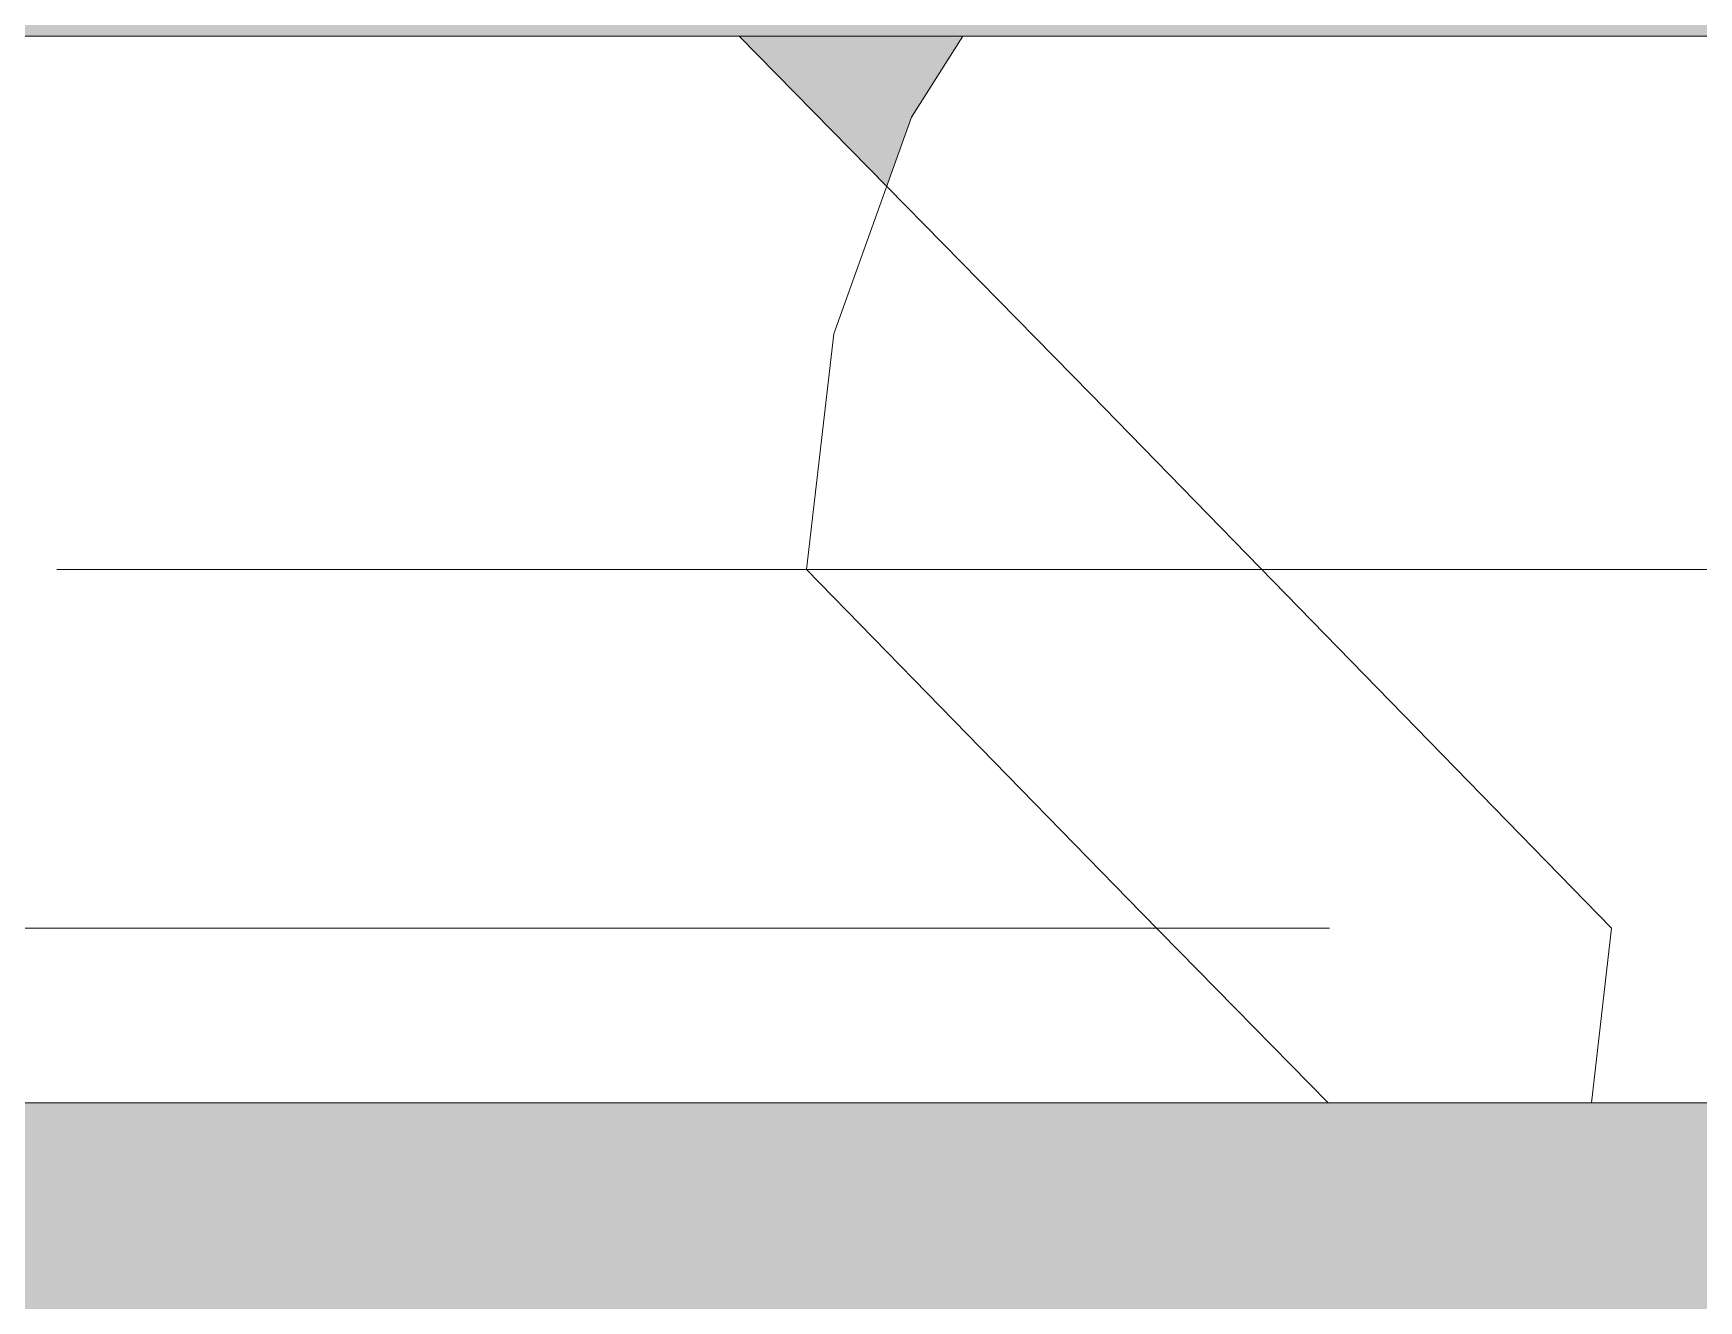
# Model space of a CAD drawing. Header units: inches. Extents: x -4266 to -1814, y 9706 to 12441.
# Drawn here: x -3311 to -3292.27, y 10925.96 to 10940.22 of the extents above; entities that cross this region are included whole.
import ezdxf

# ---------------------------------------------------------------- set-up
doc = ezdxf.new("R2010")
doc.units = ezdxf.units.IN
doc.header["$MEASUREMENT"] = 0
for name, color, linetype, lineweight in [('0-1', 7, 'Continuous', 5), ('0-3', 7, 'Continuous', 9), ('A-DETL-GENF-2', 253, 'Continuous', 9), ('A-FLOR-PATT-1', 251, 'Continuous', 9), ('A-WALL-3', 10, 'Continuous', 13), ('A-WALL-4', 254, 'Continuous', 5)]:
    doc.layers.add(name, color=color, linetype=linetype, lineweight=lineweight)

# ---------------------------------------------------------------- blocks, each defined once
blk = doc.blocks.new('switchgrass 26764 - switchgrass 26764-2219965-FLOOR PLAN - 1ST FLOOR')
at = {"layer": 'A-DETL-GENF-2'}
for p, q in [((12.159, 6.005), (8.205, 10.033)), ((18.013, 0), (12.159, 6.005)), ((3.367, 0), (-4.66, 0)), ((1.375, 0), (-0.362, 0)), ((1.375, 0), (1.427, 0)), ((1.427, 0), (1.494, 0)), ((1.494, 0), (1.57, 0)), ((1.57, 0), (1.648, 0)), ((1.648, 0), (1.718, 0)), ((1.718, 0), (1.775, 0)), ((1.775, 0), (1.81, 0)), ((1.81, 0), (3.113, 0)), ((3.113, 0), (3.692, 0)), ((3.547, 0), (3.257, 0)), ((3.257, 0), (3.547, 0)), ((3.484, 0), (3.367, 0)), ((3.564, 0), (3.484, 0)), ((4.883, 0), (3.547, 0)), ((3.547, 0), (3.606, 0)), ((3.615, 0), (3.564, 0)), ((3.606, 0), (3.694, 0)), ((3.641, 0), (3.615, 0)), ((3.937, 0), (3.641, 0)), ((3.692, 0), (5.574, 0)), ((3.694, 0), (3.799, 0)), ((3.799, 0), (3.907, 0)), ((3.907, 0), (4.006, 0)), ((4.524, 0), (3.937, 0)), ((4.006, 0), (4.083, 0)), ((4.083, 0), (4.126, 0)), ((4.126, 0), (4.345, 0)), ((4.309, 0), (4.282, 0)), ((4.282, 0), (4.335, 0)), ((4.737, 0), (4.309, 0)), ((4.335, 0), (4.886, 0)), ((4.345, 0), (4.936, 0)), ((5.517, 0), (4.524, 0)), ((5.51, 0), (4.737, 0)), ((4.995, 0), (4.883, 0)), ((4.886, 0), (4.995, 0)), ((4.936, 0), (5.803, 0)), ((7.89, 0), (5.429, 0)), ((5.429, 0), (6.539, 0)), ((5.574, 0), (5.51, 0)), ((7.014, 0), (5.517, 0)), ((5.803, 0), (6.846, 0)), ((6.442, 0), (6.153, 0)), ((6.153, 0), (7.532, 0)), ((7.021, 0), (6.442, 0)), ((6.539, 0), (7.573, 0)), ((6.846, 0), (7.969, 0)), ((10.28, 0), (7.014, 0)), ((7.136, 0), (7.021, 0)), ((7.461, 0), (7.136, 0)), ((7.807, 0), (7.228, 0)), ((7.228, 0), (7.535, 0)), ((8.759, 0), (7.456, 0)), ((7.456, 0), (11.943, 0)), ((7.967, 0), (7.461, 0)), ((7.532, 0), (9.787, 0)), ((7.535, 0), (8.377, 0)), ((7.573, 0), (8.568, 0)), ((9.627, 0), (7.807, 0)), ((8.759, 0), (7.89, 0)), ((8.625, 0), (7.967, 0)), ((7.969, 0), (9.073, 0)), ((8.571, 0), (8.179, 0)), ((8.179, 0), (9.048, 0)), ((8.374, 0), (8.37, 0)), ((8.37, 0), (8.667, 0)), ((8.547, 0), (8.374, 0)), ((8.377, 0), (10.254, 0)), ((8.821, 0), (8.547, 0)), ((8.568, 0), (9.561, 0)), ((9.065, 0), (8.571, 0)), ((10.28, 0), (8.625, 0)), ((8.667, 0), (9.171, 0)), ((10.93, 0), (8.759, 0)), ((8.805, 0), (8.759, 0)), ((8.857, 0), (8.805, 0)), ((9.158, 0), (8.821, 0)), ((8.912, 0), (8.857, 0)), ((9.559, 0), (8.903, 0)), ((8.903, 0), (9.627, 0)), ((8.964, 0), (8.912, 0)), ((9.007, 0), (8.964, 0)), ((9.037, 0), (9.007, 0)), ((9.048, 0), (9.037, 0)), ((10.197, 0), (9.065, 0)), ((9.073, 0), (10.061, 0)), ((9.516, 0), (9.158, 0)), ((9.171, 0), (10.978, 0)), ((11.075, 0), (9.338, 0)), ((9.338, 0), (9.366, 0)), ((9.366, 0), (10.422, 0)), ((9.856, 0), (9.516, 0)), ((10.121, 0), (9.559, 0)), ((9.561, 0), (10.586, 0)), ((12.957, 0), (9.772, 0)), ((9.772, 0), (9.832, 0)), ((9.787, 0), (10.793, 0)), ((9.832, 0), (11.109, 0)), ((10.139, 0), (9.856, 0)), ((10.061, 0), (10.351, 0)), ((10.617, 0), (10.121, 0)), ((10.323, 0), (10.139, 0)), ((11.254, 0), (10.197, 0)), ((10.254, 0), (10.583, 0)), ((11.22, 0), (10.28, 0)), ((10.493, 0), (10.28, 0)), ((10.681, 0), (10.323, 0)), ((10.351, 0), (10.604, 0)), ((10.422, 0), (10.681, 0)), ((10.583, 0), (10.493, 0)), ((10.586, 0), (11.68, 0)), ((10.604, 0), (11.257, 0)), ((11.53, 0), (10.617, 0)), ((10.785, 0), (10.641, 0)), ((10.641, 0), (11.262, 0)), ((11.402, 0), (10.785, 0)), ((10.793, 0), (11.806, 0)), ((10.981, 0), (10.93, 0)), ((10.978, 0), (11.364, 0)), ((11.33, 0), (10.981, 0)), ((13.391, 0), (11.075, 0)), ((12.665, 0), (11.079, 0)), ((11.079, 0), (12.957, 0)), ((11.109, 0), (11.364, 0)), ((11.364, 0), (11.22, 0)), ((11.654, 0), (11.254, 0)), ((11.257, 0), (12.146, 0)), ((11.262, 0), (11.811, 0)), ((11.364, 0), (11.33, 0)), ((12.047, 0), (11.402, 0)), ((12.002, 0), (11.53, 0)), ((11.683, 0), (11.654, 0)), ((11.68, 0), (12.879, 0)), ((11.724, 0), (11.683, 0)), ((11.773, 0), (11.724, 0)), ((11.824, 0), (11.773, 0)), ((11.806, 0), (12.891, 0)), ((11.811, 0), (12.286, 0)), ((11.873, 0), (11.824, 0)), ((11.914, 0), (11.873, 0)), ((11.943, 0), (11.914, 0)), ((13.681, 0), (11.943, 0)), ((11.943, 0), (12.665, 0)), ((12.523, 0), (12.002, 0)), ((13.91, 0), (12.047, 0)), ((12.146, 0), (13.989, 0)), ((12.286, 0), (12.683, 0)), ((12.545, 0), (12.523, 0)), ((12.874, 0), (12.545, 0)), ((12.683, 0), (13.001, 0)), ((12.879, 0), (12.874, 0)), ((12.891, 0), (14.115, 0)), ((13.001, 0), (13.238, 0)), ((13.238, 0), (13.391, 0)), ((13.75, 0), (13.681, 0)), ((13.83, 0), (13.75, 0)), ((13.912, 0), (13.83, 0)), ((14.423, 0), (13.91, 0)), ((13.99, 0), (13.912, 0)), ((13.989, 0), (14.619, 0)), ((14.054, 0), (13.99, 0)), ((14.099, 0), (14.054, 0)), ((14.115, 0), (14.099, 0)), ((14.839, 0), (14.423, 0)), ((14.619, 0), (14.839, 0)), ((17.786, -1.967), (18.013, 0))]:
    blk.add_line(p, q, dxfattribs=at)
blk = doc.blocks.new('gold flame spirea 26749 - gold flame spirea 26749-V169-FLOOR PLAN - 1ST FLOOR')
at = {"layer": 'A-DETL-GENF-2'}
for p, q in [((7.816, 3.86), (5.715, 6)), ((11.579, 0), (7.816, 3.86)), ((9.447, 0), (-11.282, 0)), ((1.35, 0), (1.632, 0)), ((1.632, 0), (1.76, 0)), ((1.72, 0), (1.675, 0)), ((1.675, 0), (1.925, 0)), ((1.818, 0), (1.72, 0)), ((1.76, 0), (1.861, 0)), ((1.858, 0), (1.818, 0)), ((1.883, 0), (1.858, 0)), ((1.861, 0), (1.886, 0)), ((1.886, 0), (1.883, 0)), ((1.925, 0), (2.177, 0)), ((2.177, 0), (2.738, 0)), ((2.885, 0), (2.699, 0)), ((2.699, 0), (2.94, 0)), ((2.738, 0), (3.072, 0)), ((3.065, 0), (2.885, 0)), ((2.94, 0), (3.19, 0)), ((3.23, 0), (3.065, 0)), ((3.072, 0), (3.458, 0)), ((3.19, 0), (3.441, 0)), ((3.382, 0), (3.23, 0)), ((3.523, 0), (3.382, 0)), ((3.441, 0), (3.687, 0)), ((3.458, 0), (3.909, 0)), ((3.656, 0), (3.523, 0)), ((3.783, 0), (3.656, 0)), ((3.687, 0), (3.921, 0)), ((3.909, 0), (3.783, 0)), ((3.921, 0), (4.137, 0)), ((4.137, 0), (4.327, 0)), ((4.327, 0), (4.521, 0)), ((4.521, 0), (4.672, 0)), ((4.672, 0), (4.797, 0)), ((4.797, 0), (4.914, 0)), ((4.914, 0), (5.041, 0)), ((4.972, 0), (4.932, 0)), ((4.932, 0), (5.816, 0)), ((4.992, 0), (4.972, 0)), ((5, 0), (4.992, 0)), ((5.004, 0), (5, 0)), ((5.012, 0), (5.004, 0)), ((5.031, 0), (5.012, 0)), ((5.072, 0), (5.031, 0)), ((5.041, 0), (5.197, 0)), ((5.139, 0), (5.072, 0)), ((5.185, 0), (5.139, 0)), ((5.22, 0), (5.185, 0)), ((5.197, 0), (5.397, 0)), ((5.25, 0), (5.22, 0)), ((5.284, 0), (5.25, 0)), ((5.331, 0), (5.284, 0)), ((5.397, 0), (5.331, 0)), ((5.75, 0), (5.712, 0)), ((5.712, 0), (6.165, 0)), ((5.765, 0), (5.75, 0)), ((5.763, 0), (5.762, 0)), ((5.762, 0), (5.766, 0)), ((5.778, 0), (5.763, 0)), ((5.766, 0), (5.765, 0)), ((5.816, 0), (5.778, 0)), ((6.165, 0), (6.592, 0)), ((6.592, 0), (7.009, 0)), ((7.009, 0), (7.427, 0)), ((7.427, 0), (7.863, 0)), ((7.863, 0), (8.329, 0)), ((8.329, 0), (8.841, 0)), ((8.841, 0), (9.027, 0)), ((9.027, 0), (10.051, 0)), ((9.388, 0), (9.213, 0)), ((9.213, 0), (9.383, 0)), ((9.383, 0), (9.624, 0)), ((9.533, 0), (9.388, 0)), ((9.59, 0), (9.447, 0)), ((9.656, 0), (9.533, 0)), ((9.743, 0), (9.59, 0)), ((9.624, 0), (9.902, 0)), ((9.763, 0), (9.656, 0)), ((9.915, 0), (9.743, 0)), ((9.86, 0), (9.763, 0)), ((9.954, 0), (9.86, 0)), ((9.902, 0), (10.183, 0)), ((10.115, 0), (9.915, 0)), ((10.051, 0), (9.954, 0)), ((10.353, 0), (10.115, 0)), ((10.183, 0), (10.432, 0)), ((10.638, 0), (10.353, 0)), ((10.432, 0), (10.617, 0)), ((10.617, 0), (10.702, 0)), ((10.981, 0), (10.638, 0)), ((10.702, 0), (10.837, 0)), ((10.837, 0), (11.016, 0)), ((10.981, 0), (10.935, 0)), ((10.935, 0), (10.981, 0)), ((11.059, 0), (10.981, 0)), ((11.016, 0), (11.217, 0)), ((11.156, 0), (11.059, 0)), ((11.26, 0), (11.156, 0)), ((11.217, 0), (11.423, 0)), ((11.357, 0), (11.26, 0)), ((11.273, -2.653), (11.579, 0)), ((11.435, 0), (11.357, 0)), ((11.423, 0), (11.612, 0)), ((11.481, 0), (11.435, 0)), ((11.491, 0), (11.464, 0)), ((11.464, 0), (11.481, 0)), ((11.557, 0), (11.491, 0)), ((11.656, 0), (11.557, 0)), ((11.612, 0), (11.766, 0)), ((11.783, 0), (11.656, 0)), ((11.766, 0), (11.865, 0)), ((11.932, 0), (11.783, 0)), ((11.865, 0), (11.95, 0)), ((12.098, 0), (11.932, 0)), ((11.95, 0), (12.108, 0)), ((12.301, 0), (12.098, 0)), ((12.108, 0), (12.317, 0)), ((12.456, 0), (12.301, 0)), ((12.317, 0), (12.553, 0)), ((12.584, 0), (12.456, 0)), ((12.553, 0), (13.014, 0)), ((12.704, 0), (12.584, 0)), ((12.836, 0), (12.704, 0)), ((13, 0), (12.836, 0)), ((12.946, 0), (12.842, 0)), ((12.842, 0), (13.214, 0)), ((13.046, 0), (12.946, 0)), ((13.214, 0), (13, 0)), ((13.014, 0), (13.191, 0)), ((13.143, 0), (13.046, 0)), ((13.24, 0), (13.143, 0)), ((13.191, 0), (13.287, 0)), ((13.337, 0), (13.24, 0)), ((13.287, 0), (13.383, 0)), ((13.437, 0), (13.337, 0)), ((13.383, 0), (13.472, 0)), ((13.517, 0), (13.401, 0)), ((13.401, 0), (13.587, 0)), ((13.54, 0), (13.437, 0)), ((13.68, 0), (13.447, 0)), ((13.447, 0), (13.581, 0)), ((13.472, 0), (13.545, 0)), ((13.612, 0), (13.517, 0)), ((14.145, 0), (13.54, 0)), ((13.545, 0), (13.594, 0)), ((13.581, 0), (13.694, 0)), ((13.611, 0), (13.587, 0)), ((13.587, 0), (13.867, 0)), ((13.587, 0), (13.711, 0)), ((13.594, 0), (13.611, 0)), ((13.686, 0), (13.612, 0)), ((13.81, 0), (13.68, 0)), ((13.738, 0), (13.686, 0)), ((13.694, 0), (13.794, 0)), ((13.711, 0), (13.797, 0)), ((13.77, 0), (13.738, 0)), ((13.782, 0), (13.77, 0)), ((14.04, 0), (13.773, 0)), ((13.773, 0), (13.782, 0)), ((13.794, 0), (13.891, 0)), ((13.797, 0), (13.852, 0)), ((13.937, 0), (13.81, 0)), ((13.852, 0), (13.883, 0)), ((13.867, 0), (14.086, 0)), ((13.883, 0), (13.898, 0)), ((13.891, 0), (13.992, 0)), ((13.898, 0), (13.905, 0)), ((13.905, 0), (13.91, 0)), ((13.91, 0), (13.943, 0)), ((14.06, 0), (13.937, 0)), ((13.943, 0), (14.001, 0)), ((13.992, 0), (14.105, 0)), ((14.001, 0), (14.088, 0)), ((14.261, 0), (14.04, 0)), ((14.183, 0), (14.06, 0)), ((14.086, 0), (14.265, 0)), ((14.088, 0), (14.207, 0)), ((14.105, 0), (14.238, 0)), ((14.131, 0), (14.118, 0)), ((14.118, 0), (14.145, 0)), ((14.169, 0), (14.131, 0)), ((14.268, 0), (14.168, 0)), ((14.168, 0), (14.321, 0)), ((14.215, 0), (14.169, 0)), ((14.307, 0), (14.183, 0)), ((14.207, 0), (14.362, 0)), ((14.252, 0), (14.215, 0)), ((14.238, 0), (14.266, 0)), ((14.266, 0), (14.252, 0)), ((14.444, 0), (14.261, 0)), ((14.265, 0), (14.424, 0)), ((14.358, 0), (14.268, 0)), ((14.434, 0), (14.307, 0)), ((14.321, 0), (14.467, 0)), ((14.535, 0), (14.331, 0)), ((14.331, 0), (14.34, 0)), ((14.34, 0), (14.382, 0)), ((14.442, 0), (14.358, 0)), ((14.362, 0), (14.557, 0)), ((14.382, 0), (14.445, 0)), ((14.424, 0), (14.584, 0)), ((14.564, 0), (14.434, 0)), ((14.523, 0), (14.442, 0)), ((14.598, 0), (14.444, 0)), ((14.445, 0), (14.514, 0)), ((14.467, 0), (14.606, 0)), ((14.514, 0), (14.577, 0)), ((14.607, 0), (14.523, 0)), ((14.863, 0), (14.535, 0)), ((14.557, 0), (14.797, 0)), ((14.721, 0), (14.564, 0)), ((14.577, 0), (14.62, 0)), ((14.584, 0), (14.763, 0)), ((14.733, 0), (14.598, 0)), ((14.606, 0), (14.737, 0)), ((14.697, 0), (14.607, 0)), ((14.739, 0), (14.61, 0)), ((14.61, 0), (14.772, 0)), ((14.62, 0), (14.628, 0)), ((14.628, 0), (14.873, 0)), ((14.797, 0), (14.697, 0)), ((14.874, 0), (14.721, 0)), ((14.858, 0), (14.733, 0)), ((14.737, 0), (14.859, 0)), ((14.91, 0), (14.739, 0)), ((14.763, 0), (14.983, 0)), ((14.772, 0), (14.932, 0)), ((14.983, 0), (14.858, 0)), ((14.859, 0), (14.972, 0)), ((15.261, 0), (14.863, 0)), ((14.873, 0), (15.037, 0)), ((15.024, 0), (14.874, 0)), ((15.098, 0), (14.91, 0)), ((14.932, 0), (15.239, 0)), ((14.972, 0), (15.076, 0)), ((15.174, 0), (15.024, 0)), ((15.037, 0), (15.13, 0)), ((15.076, 0), (15.108, 0)), ((15.128, 0), (15.076, 0)), ((15.076, 0), (15.181, 0)), ((15.28, 0), (15.098, 0)), ((15.108, 0), (15.154, 0)), ((15.163, 0), (15.128, 0)), ((15.13, 0), (15.168, 0)), ((15.154, 0), (15.259, 0)), ((15.168, 0), (15.163, 0)), ((15.324, 0), (15.174, 0)), ((15.181, 0), (15.26, 0)), ((15.239, 0), (15.381, 0)), ((15.259, 0), (15.305, 0)), ((15.26, 0), (15.326, 0)), ((16.052, 0), (15.261, 0)), ((15.431, 0), (15.28, 0)), ((15.305, 0), (15.339, 0)), ((15.477, 0), (15.324, 0)), ((15.326, 0), (15.392, 0)), ((15.339, 0), (15.355, 0)), ((15.355, 0), (15.486, 0)), ((15.381, 0), (15.514, 0)), ((15.392, 0), (15.472, 0)), ((15.526, 0), (15.431, 0)), ((15.472, 0), (15.579, 0)), ((15.634, 0), (15.477, 0)), ((15.486, 0), (15.592, 0)), ((15.514, 0), (15.634, 0)), ((15.541, 0), (15.526, 0)), ((15.82, 0), (15.541, 0)), ((15.541, 0), (15.734, 0)), ((15.686, 0), (15.541, 0)), ((15.579, 0), (15.727, 0)), ((15.592, 0), (15.675, 0)), ((15.675, 0), (15.738, 0)), ((15.796, 0), (15.681, 0)), ((15.681, 0), (15.798, 0)), ((15.805, 0), (15.686, 0)), ((15.727, 0), (15.853, 0)), ((15.734, 0), (15.788, 0)), ((15.738, 0), (15.781, 0)), ((15.781, 0), (15.808, 0)), ((15.788, 0), (15.843, 0)), ((15.936, 0), (15.796, 0)), ((15.798, 0), (15.911, 0)), ((16.018, 0), (15.805, 0)), ((15.808, 0), (15.82, 0)), ((15.82, 0), (16.008, 0)), ((16, 0), (15.82, 0)), ((15.843, 0), (16.046, 0)), ((15.853, 0), (15.961, 0)), ((15.911, 0), (16.021, 0)), ((16.098, 0), (15.936, 0)), ((15.961, 0), (16.065, 0)), ((16.192, 0), (16, 0)), ((16.107, 0), (16.006, 0)), ((16.006, 0), (17.123, 0)), ((16.658, 0), (16.006, 0)), ((16.006, 0), (16.015, 0)), ((16.008, 0), (16.167, 0)), ((16.015, 0), (16.025, 0)), ((16.139, 0), (16.018, 0)), ((16.021, 0), (16.131, 0)), ((16.025, 0), (16.038, 0)), ((16.038, 0), (16.058, 0)), ((16.046, 0), (16.239, 0)), ((16.335, 0), (16.052, 0)), ((16.058, 0), (16.088, 0)), ((16.065, 0), (16.177, 0)), ((16.146, 0), (16.076, 0)), ((16.076, 0), (16.18, 0)), ((16.088, 0), (16.132, 0)), ((16.28, 0), (16.098, 0)), ((16.181, 0), (16.107, 0)), ((16.131, 0), (16.242, 0)), ((16.132, 0), (16.193, 0)), ((16.285, 0), (16.139, 0)), ((16.518, 0), (16.146, 0)), ((16.167, 0), (16.31, 0)), ((16.177, 0), (16.313, 0)), ((16.18, 0), (16.252, 0)), ((16.238, 0), (16.181, 0)), ((16.389, 0), (16.192, 0)), ((16.193, 0), (16.242, 0)), ((16.293, 0), (16.238, 0)), ((16.239, 0), (16.548, 0)), ((16.407, 0), (16.239, 0)), ((16.239, 0), (16.292, 0)), ((16.242, 0), (16.355, 0)), ((16.242, 0), (16.3, 0)), ((16.252, 0), (16.303, 0)), ((16.478, 0), (16.28, 0)), ((16.472, 0), (16.285, 0)), ((16.292, 0), (16.359, 0)), ((16.355, 0), (16.293, 0)), ((16.3, 0), (16.373, 0)), ((16.303, 0), (16.341, 0)), ((16.31, 0), (16.445, 0)), ((16.313, 0), (16.484, 0)), ((16.472, 0), (16.335, 0)), ((16.341, 0), (16.376, 0)), ((16.355, 0), (16.472, 0)), ((16.438, 0), (16.355, 0)), ((16.359, 0), (16.429, 0)), ((16.373, 0), (16.464, 0)), ((16.376, 0), (16.416, 0)), ((16.586, 0), (16.389, 0)), ((16.492, 0), (16.407, 0)), ((16.416, 0), (16.472, 0)), ((16.429, 0), (16.494, 0)), ((16.553, 0), (16.438, 0)), ((16.445, 0), (16.584, 0)), ((16.464, 0), (16.577, 0)), ((16.487, 0), (16.466, 0)), ((16.466, 0), (16.48, 0)), ((16.483, 0), (16.466, 0)), ((16.466, 0), (16.482, 0)), ((16.914, 0), (16.478, 0)), ((16.48, 0), (16.51, 0)), ((16.482, 0), (16.507, 0)), ((16.636, 0), (16.483, 0)), ((16.484, 0), (16.704, 0)), ((16.56, 0), (16.487, 0)), ((16.518, 0), (16.492, 0)), ((16.494, 0), (16.544, 0)), ((16.507, 0), (16.518, 0)), ((16.51, 0), (16.541, 0)), ((17.495, 0), (16.518, 0)), ((16.541, 0), (16.553, 0)), ((16.544, 0), (16.571, 0)), ((16.548, 0), (16.77, 0)), ((16.704, 0), (16.56, 0)), ((16.571, 0), (16.565, 0)), ((16.565, 0), (16.75, 0)), ((16.577, 0), (16.718, 0)), ((16.584, 0), (16.737, 0)), ((16.778, 0), (16.586, 0)), ((16.846, 0), (16.636, 0)), ((16.757, 0), (16.658, 0)), ((16.718, 0), (16.89, 0)), ((16.737, 0), (16.914, 0)), ((16.75, 0), (16.876, 0)), ((16.872, 0), (16.757, 0)), ((16.77, 0), (16.948, 0)), ((16.959, 0), (16.778, 0)), ((17.095, 0), (16.846, 0)), ((17.004, 0), (16.872, 0)), ((16.876, 0), (16.967, 0)), ((16.89, 0), (17.15, 0)), ((16.948, 0), (17.13, 0)), ((17.123, 0), (16.959, 0)), ((16.967, 0), (17.043, 0)), ((17.155, 0), (17.004, 0)), ((17.043, 0), (17.129, 0)), ((17.644, 0), (17.095, 0)), ((17.309, 0), (17.123, 0)), ((17.123, 0), (17.253, 0)), ((17.129, 0), (17.246, 0)), ((17.13, 0), (17.36, 0)), ((17.15, 0), (17.337, 0)), ((17.325, 0), (17.155, 0)), ((17.246, 0), (17.417, 0)), ((17.253, 0), (17.469, 0)), ((17.416, 0), (17.309, 0)), ((17.728, 0), (17.325, 0)), ((17.337, 0), (17.48, 0)), ((17.374, 0), (17.356, 0)), ((17.356, 0), (17.396, 0)), ((17.36, 0), (17.684, 0)), ((17.42, 0), (17.374, 0)), ((17.396, 0), (17.416, 0)), ((17.522, 0), (17.416, 0)), ((17.416, 0), (17.424, 0)), ((17.417, 0), (17.602, 0)), ((17.484, 0), (17.42, 0)), ((17.424, 0), (17.427, 0)), ((17.427, 0), (17.435, 0)), ((17.435, 0), (17.455, 0)), ((17.455, 0), (17.495, 0)), ((17.469, 0), (17.578, 0)), ((17.48, 0), (17.609, 0)), ((17.553, 0), (17.484, 0)), ((17.628, 0), (17.522, 0)), ((17.617, 0), (17.553, 0)), ((17.578, 0), (17.704, 0)), ((17.602, 0), (17.732, 0)), ((17.609, 0), (17.752, 0)), ((17.663, 0), (17.617, 0)), ((17.735, 0), (17.628, 0)), ((17.827, 0), (17.635, 0)), ((17.635, 0), (17.764, 0)), ((17.909, 0), (17.644, 0)), ((17.681, 0), (17.663, 0)), ((17.829, 0), (17.681, 0)), ((17.681, 0), (17.728, 0)), ((17.726, 0), (17.681, 0)), ((17.684, 0), (18.147, 0)), ((17.704, 0), (17.859, 0)), ((17.772, 0), (17.722, 0)), ((17.722, 0), (17.846, 0)), ((17.806, 0), (17.726, 0)), ((17.728, 0), (17.766, 0)), ((17.932, 0), (17.728, 0)), ((17.732, 0), (17.834, 0)), ((17.841, 0), (17.735, 0)), ((17.752, 0), (17.937, 0)), ((17.764, 0), (17.886, 0)), ((17.766, 0), (17.792, 0)), ((17.798, 0), (17.772, 0)), ((17.782, 0), (17.774, 0)), ((17.774, 0), (17.957, 0)), ((17.864, 0), (17.782, 0)), ((17.792, 0), (17.804, 0)), ((17.804, 0), (17.798, 0)), ((17.919, 0), (17.806, 0)), ((17.932, 0), (17.827, 0)), ((17.965, 0), (17.829, 0)), ((17.834, 0), (17.936, 0)), ((17.947, 0), (17.841, 0)), ((17.846, 0), (17.898, 0)), ((17.859, 0), (18.054, 0)), ((17.897, 0), (17.864, 0)), ((17.886, 0), (18.007, 0)), ((17.898, 0), (17.897, 0)), ((18.147, 0), (17.909, 0)), ((18.06, 0), (17.919, 0)), ((18.099, 0), (17.932, 0)), ((17.98, 0), (17.932, 0)), ((17.936, 0), (18.066, 0)), ((17.937, 0), (18.193, 0)), ((18.054, 0), (17.947, 0)), ((17.957, 0), (18.158, 0)), ((18.1, 0), (17.965, 0)), ((18.023, 0), (17.98, 0)), ((18.007, 0), (18.272, 0)), ((18.077, 0), (18.023, 0)), ((18.187, 0), (18.054, 0)), ((18.054, 0), (18.161, 0)), ((18.225, 0), (18.06, 0)), ((18.066, 0), (18.251, 0)), ((18.193, 0), (18.077, 0)), ((18.241, 0), (18.099, 0)), ((18.242, 0), (18.1, 0)), ((18.158, 0), (18.362, 0)), ((18.161, 0), (18.229, 0)), ((18.32, 0), (18.187, 0)), ((18.411, 0), (18.225, 0)), ((18.229, 0), (18.279, 0)), ((18.369, 0), (18.241, 0)), ((18.402, 0), (18.242, 0)), ((18.251, 0), (18.519, 0)), ((18.272, 0), (18.429, 0)), ((18.279, 0), (18.333, 0)), ((18.453, 0), (18.32, 0)), ((18.333, 0), (18.412, 0)), ((18.362, 0), (18.553, 0)), ((18.497, 0), (18.369, 0)), ((18.815, 0), (18.402, 0)), ((18.612, 0), (18.411, 0)), ((18.412, 0), (18.536, 0)), ((18.429, 0), (18.612, 0)), ((18.586, 0), (18.453, 0)), ((18.636, 0), (18.497, 0)), ((18.519, 0), (18.634, 0)), ((18.536, 0), (18.728, 0)), ((18.553, 0), (18.715, 0)), ((18.718, 0), (18.586, 0)), ((18.634, 0), (18.721, 0)), ((18.798, 0), (18.636, 0)), ((18.715, 0), (18.833, 0)), ((18.851, 0), (18.718, 0)), ((18.721, 0), (18.783, 0)), ((18.728, 0), (18.757, 0)), ((18.757, 0), (18.767, 0)), ((18.761, 0), (18.76, 0)), ((18.76, 0), (18.77, 0)), ((18.766, 0), (18.761, 0)), ((18.767, 0), (18.766, 0)), ((18.77, 0), (18.798, 0)), ((18.783, 0), (18.821, 0)), ((18.835, 0), (18.815, 0)), ((18.821, 0), (18.838, 0)), ((18.833, 0), (18.891, 0)), ((18.838, 0), (18.835, 0)), ((18.984, 0), (18.851, 0)), ((18.891, 0), (19.041, 0)), ((18.994, 0), (18.98, 0)), ((18.98, 0), (18.984, 0)), ((19.026, 0), (18.994, 0)), ((19.081, 0), (19.026, 0)), ((19.041, 0), (19.177, 0)), ((19.16, 0), (19.081, 0)), ((19.267, 0), (19.16, 0)), ((19.177, 0), (19.31, 0)), ((19.403, 0), (19.267, 0)), ((19.31, 0), (19.449, 0)), ((19.418, 0), (19.4, 0)), ((19.4, 0), (19.403, 0)), ((19.463, 0), (19.418, 0)), ((19.449, 0), (19.605, 0)), ((19.538, 0), (19.463, 0)), ((19.651, 0), (19.538, 0)), ((19.605, 0), (19.788, 0)), ((19.806, 0), (19.651, 0)), ((19.788, 0), (20.008, 0)), ((20.008, 0), (19.806, 0)), ((10.401, -5.09), (11.273, -2.653)), ((9.822, -6), (10.401, -5.09))]:
    blk.add_line(p, q, dxfattribs=at)
blk = doc.blocks.new('CTR - 1st Phase - Shell_rvt-1-FLOOR PLAN - 1ST FLOOR')
at = {"layer": 'A-FLOR-PATT-1'}
h = blk.add_hatch(dxfattribs=at)
h.set_pattern_fill('FP_4', color=256, style=0, pattern_type=2)
h.set_pattern_definition([(0, (-0.268, 0), (15.359, 3.84), [1.267, -10.252, 1.267, -10.252, -61.438]), (0, (-0.268, 0), (15.359, 3.84), [-23.039, 1.267, -21.772, 1.267, -10.252, -26.879]), (0, (-0.268, 0), (15.359, 3.84), [-57.598, 1.267, -6.413, 1.267, -17.932]), (119.999, (5.492, 1.92), (-11.0053389, 11.3823423), [1.267, -10.253, 1.267, -10.253, -61.439]), (119.999, (5.492, 1.92), (-11.0053389, 11.3823423), [-23.04, 1.267, -21.773, 1.267, -10.253, -26.88]), (119.999, (5.492, 1.92), (-11.0053389, 11.3823423), [-57.599, 1.267, -6.413, 1.267, -17.933]), (240.001, (7.412, 9.6), (-4.3541968, -15.2222262), [1.267, -10.253, 1.267, -10.253, -61.439]), (240.001, (7.412, 9.6), (-4.3541968, -15.2222262), [-23.04, 1.267, -21.773, 1.267, -10.253, -26.88]), (240.001, (7.412, 9.6), (-4.3541968, -15.2222262), [-57.599, 1.267, -6.413, 1.267, -17.933])])
h.paths.add_polyline_path([(-3401.299, 10822.489), (-3398.621, 10822.489), (-3367.524, 10837.505), (-3367.524, 10853.501), (-3368.885, 10854.689), (-3371.671, 10857.389), (-3377.774, 10857.389), (-3377.774, 10863.565), (-3385.537, 10871.514), (-3385.061, 10875.642), (-3383.704, 10879.432), (-3381.577, 10882.777), (-3378.912, 10885.487), (-3379.103, 10887.139), (-3377.774, 10888.469), (-3377.774, 10899.471), (-3382.28, 10904.06), (-3388.134, 10910.064), (-3387.658, 10914.192), (-3386.302, 10917.982), (-3384.174, 10921.327), (-3381.384, 10924.117), (-3378.039, 10926.245), (-3377.774, 10926.34), (-3377.774, 10928.604), (-3378.136, 10928.966), (-3379.275, 10930.756), (-3380.001, 10932.785), (-3380.256, 10934.995), (-3377.774, 10937.477), (-3377.774, 10944.439), (-3370.811, 10944.439), (-3370.614, 10944.637), (-3370.417, 10944.439), (-3368.701, 10944.439), (-3358.938, 10954.203), (-3357.577, 10953.015), (-3355.789, 10951.291), (-3351.004, 10946.498), (-3350.16, 10945.638), (-3347.757, 10946.498), (-3343.629, 10946.974), (-3339.502, 10946.498), (-3335.712, 10945.142), (-3334.607, 10944.439), (-3314.995, 10944.439), (-3311.265, 10948.169), (-3309.904, 10946.982), (-3307.244, 10944.439), (-3296.051, 10944.439), (-3295.813, 10944.591), (-3293.377, 10945.462), (-3290.724, 10945.769), (-3288.071, 10945.462), (-3285.634, 10944.591), (-3285.396, 10944.439), (-3273.524, 10944.439), (-3273.524, 10934.189), (-3249.924, 10934.189), (-3249.924, 11049.289), (-3400.174, 11049.289), (-3400.174, 11276.289), (-3401.299, 11276.289), (-3401.299, 10832.271)], flags=0)
h.paths.add_polyline_path([(-3373.524, 10892.719), (-3372.26, 10893.982), (-3373.524, 10895.19), (-3373.524, 10893.841)], flags=0)
h.paths.add_polyline_path([(-3213.924, 10911.672), (-3147.374, 10943.807), (-3147.374, 10944.439), (-3146.063, 10944.439), (-3130.979, 10951.762), (-3128.538, 10954.203), (-3127.549, 10953.379), (-3019.524, 11005.54), (-3019.524, 11049.289), (-3213.924, 11049.289), (-3213.924, 10912.706)], flags=0)
h.paths.add_polyline_path([(-3325.245, 10934.189), (-3319.245, 10940.189), (-3329.554, 10940.189), (-3327.446, 10936.871), (-3326.486, 10934.189), (-3325.318, 10934.189)], flags=0)
h.paths.add_polyline_path([(-3277.774, 10934.189), (-3277.774, 10940.189), (-3280.902, 10940.189), (-3280.323, 10939.279), (-3279.451, 10936.843), (-3279.145, 10934.189)], flags=0)
h.paths.add_polyline_path([(-3301.403, 10938.501), (-3301.125, 10939.279), (-3300.546, 10940.189), (-3303.06, 10940.189), (-3301.763, 10938.868)], flags=0)
h.paths.add_polyline_path([(-2983.524, 11022.923), (-2969.591, 11029.651), (-2973.539, 11031.694), (-2974.082, 11032.261), (-2975.737, 11033.785), (-2975.887, 11033.939), (-2977.405, 11034.94), (-2979.98, 11036.734), (-2980.704, 11037.325), (-2981.103, 11037.687), (-2981.393, 11037.985), (-2981.653, 11038.385), (-2981.849, 11038.763), (-2981.955, 11039.281), (-2981.973, 11039.45), (-2981.952, 11040.336), (-2981.347, 11044.004), (-2981.017, 11045.134), (-2980.76, 11045.846), (-2980.537, 11046.35), (-2979.134, 11049.054), (-2978.996, 11049.768), (-2978.645, 11051.586), (-2978.374, 11052.492), (-2978.105, 11053.167), (-2977.855, 11053.667), (-2976.68, 11055.519), (-2975.677, 11056.943), (-2974.838, 11058.252), (-2974.308, 11059.29), (-2974.064, 11059.909), (-2973.536, 11061.597), (-2973.123, 11062.775), (-2972.638, 11063.65), (-2972.117, 11064.368), (-2971.683, 11064.856), (-2971.03, 11065.38), (-2970.347, 11065.804), (-2969.904, 11065.993), (-2969.25, 11066.206), (-2968.259, 11066.395), (-2966.97, 11066.413), (-2965.49, 11066.238), (-2964.323, 11065.999), (-2963.487, 11065.816), (-2962.77, 11065.662), (-2961.378, 11065.365), (-2960.227, 11065.204), (-2968.711, 11069.289), (-2983.524, 11069.289), (-2983.524, 11032.46)], flags=0)
h.paths.add_polyline_path([(-3205.137, 11039.041), (-3206.172, 11039.177), (-3207.137, 11039.577), (-3207.966, 11040.212), (-3208.601, 11041.041), (-3209.001, 11042.005), (-3209.137, 11043.041), (-3209.001, 11044.076), (-3208.601, 11045.041), (-3207.966, 11045.869), (-3207.137, 11046.505), (-3206.172, 11046.904), (-3205.137, 11047.041), (-3204.102, 11046.904), (-3203.137, 11046.505), (-3202.309, 11045.869), (-3201.673, 11045.041), (-3201.273, 11044.076), (-3201.137, 11043.041), (-3201.273, 11042.005), (-3201.673, 11041.041), (-3202.309, 11040.212), (-3203.137, 11039.577), (-3204.102, 11039.177)], flags=0)
h.paths.add_polyline_path([(-2946.41, 11040.844), (-2937.911, 11044.948), (-2938.501, 11045.804), (-2939.143, 11047.495), (-2939.36, 11049.289), (-2939.143, 11051.084), (-2938.501, 11052.775), (-2937.482, 11054.252), (-2953.158, 11061.766), (-2952.475, 11061.113), (-2952.175, 11060.621), (-2951.685, 11060.046), (-2950.499, 11059.001), (-2949.213, 11057.881), (-2947.587, 11056.212), (-2947.005, 11055.416), (-2946.525, 11054.645), (-2945.833, 11053.13), (-2945.352, 11051.723), (-2944.91, 11049.972), (-2944.842, 11049.492), (-2944.77, 11048.291), (-2944.785, 11047.599), (-2944.864, 11046.636), (-2944.928, 11046.224), (-2945.27, 11043.749), (-2945.66, 11042.506), (-2946.195, 11041.282), (-2946.388, 11040.888)], flags=0)
h.paths.add_polyline_path([(-2944.971, 11045.928), (-2944.944, 11046.636), (-2944.97, 11045.966)], flags=0)
h.paths.add_polyline_path([(-2945.629, 11052.227), (-2945.833, 11052.941), (-2945.683, 11052.418), (-2945.629, 11052.228)], flags=0)
h.paths.add_polyline_path([(-2955.505, 11059.862), (-2955.396, 11060.133), (-2955.505, 11059.863)], flags=0)
h.paths.add_polyline_path([(-2953.791, 11061.179), (-2953.789, 11061.414), (-2953.814, 11061.351), (-2953.797, 11061.222)], flags=0)
at = {"layer": 'A-WALL-4'}
for points in [[(-3346.779, 10940.189), (-3273.524, 10940.189), (-3273.524, 10944.439), (-3377.774, 10944.439), (-3377.774, 10940.189), (-3348.165, 10940.189)], [(-3346.009, 10923.939), (-3273.524, 10923.939), (-3273.524, 10928.189), (-3361.524, 10928.189), (-3361.524, 10923.939), (-3346.779, 10923.939)]]:
    blk.add_hatch(color=256, dxfattribs=at).paths.add_polyline_path(points, flags=0)
at = {"layer": 'A-WALL-3'}
for p, q in [((-3277.774, 10940.189), (-3373.524, 10940.189)), ((-3361.524, 10928.189), (-3277.774, 10928.189))]:
    blk.add_line(p, q, dxfattribs=at)
at = {"layer": '0-3', "rotation": 180}
blk.add_blockref('gold flame spirea 26749 - gold flame spirea 26749-V169-FLOOR PLAN - 1ST FLOOR', (-3290.724, 10934.189), dxfattribs=at)
at = {"layer": '0-3'}
blk.add_blockref('switchgrass 26764 - switchgrass 26764-2219965-FLOOR PLAN - 1ST FLOOR', (-3311.265, 10930.156), dxfattribs=at)

msp = doc.modelspace()

# ---------------------------------------------------------------- block references
at = {"layer": '0-1'}
msp.add_blockref('CTR - 1st Phase - Shell_rvt-1-FLOOR PLAN - 1ST FLOOR', (0, 0), dxfattribs=at)

doc.saveas('drawing.dxf')
